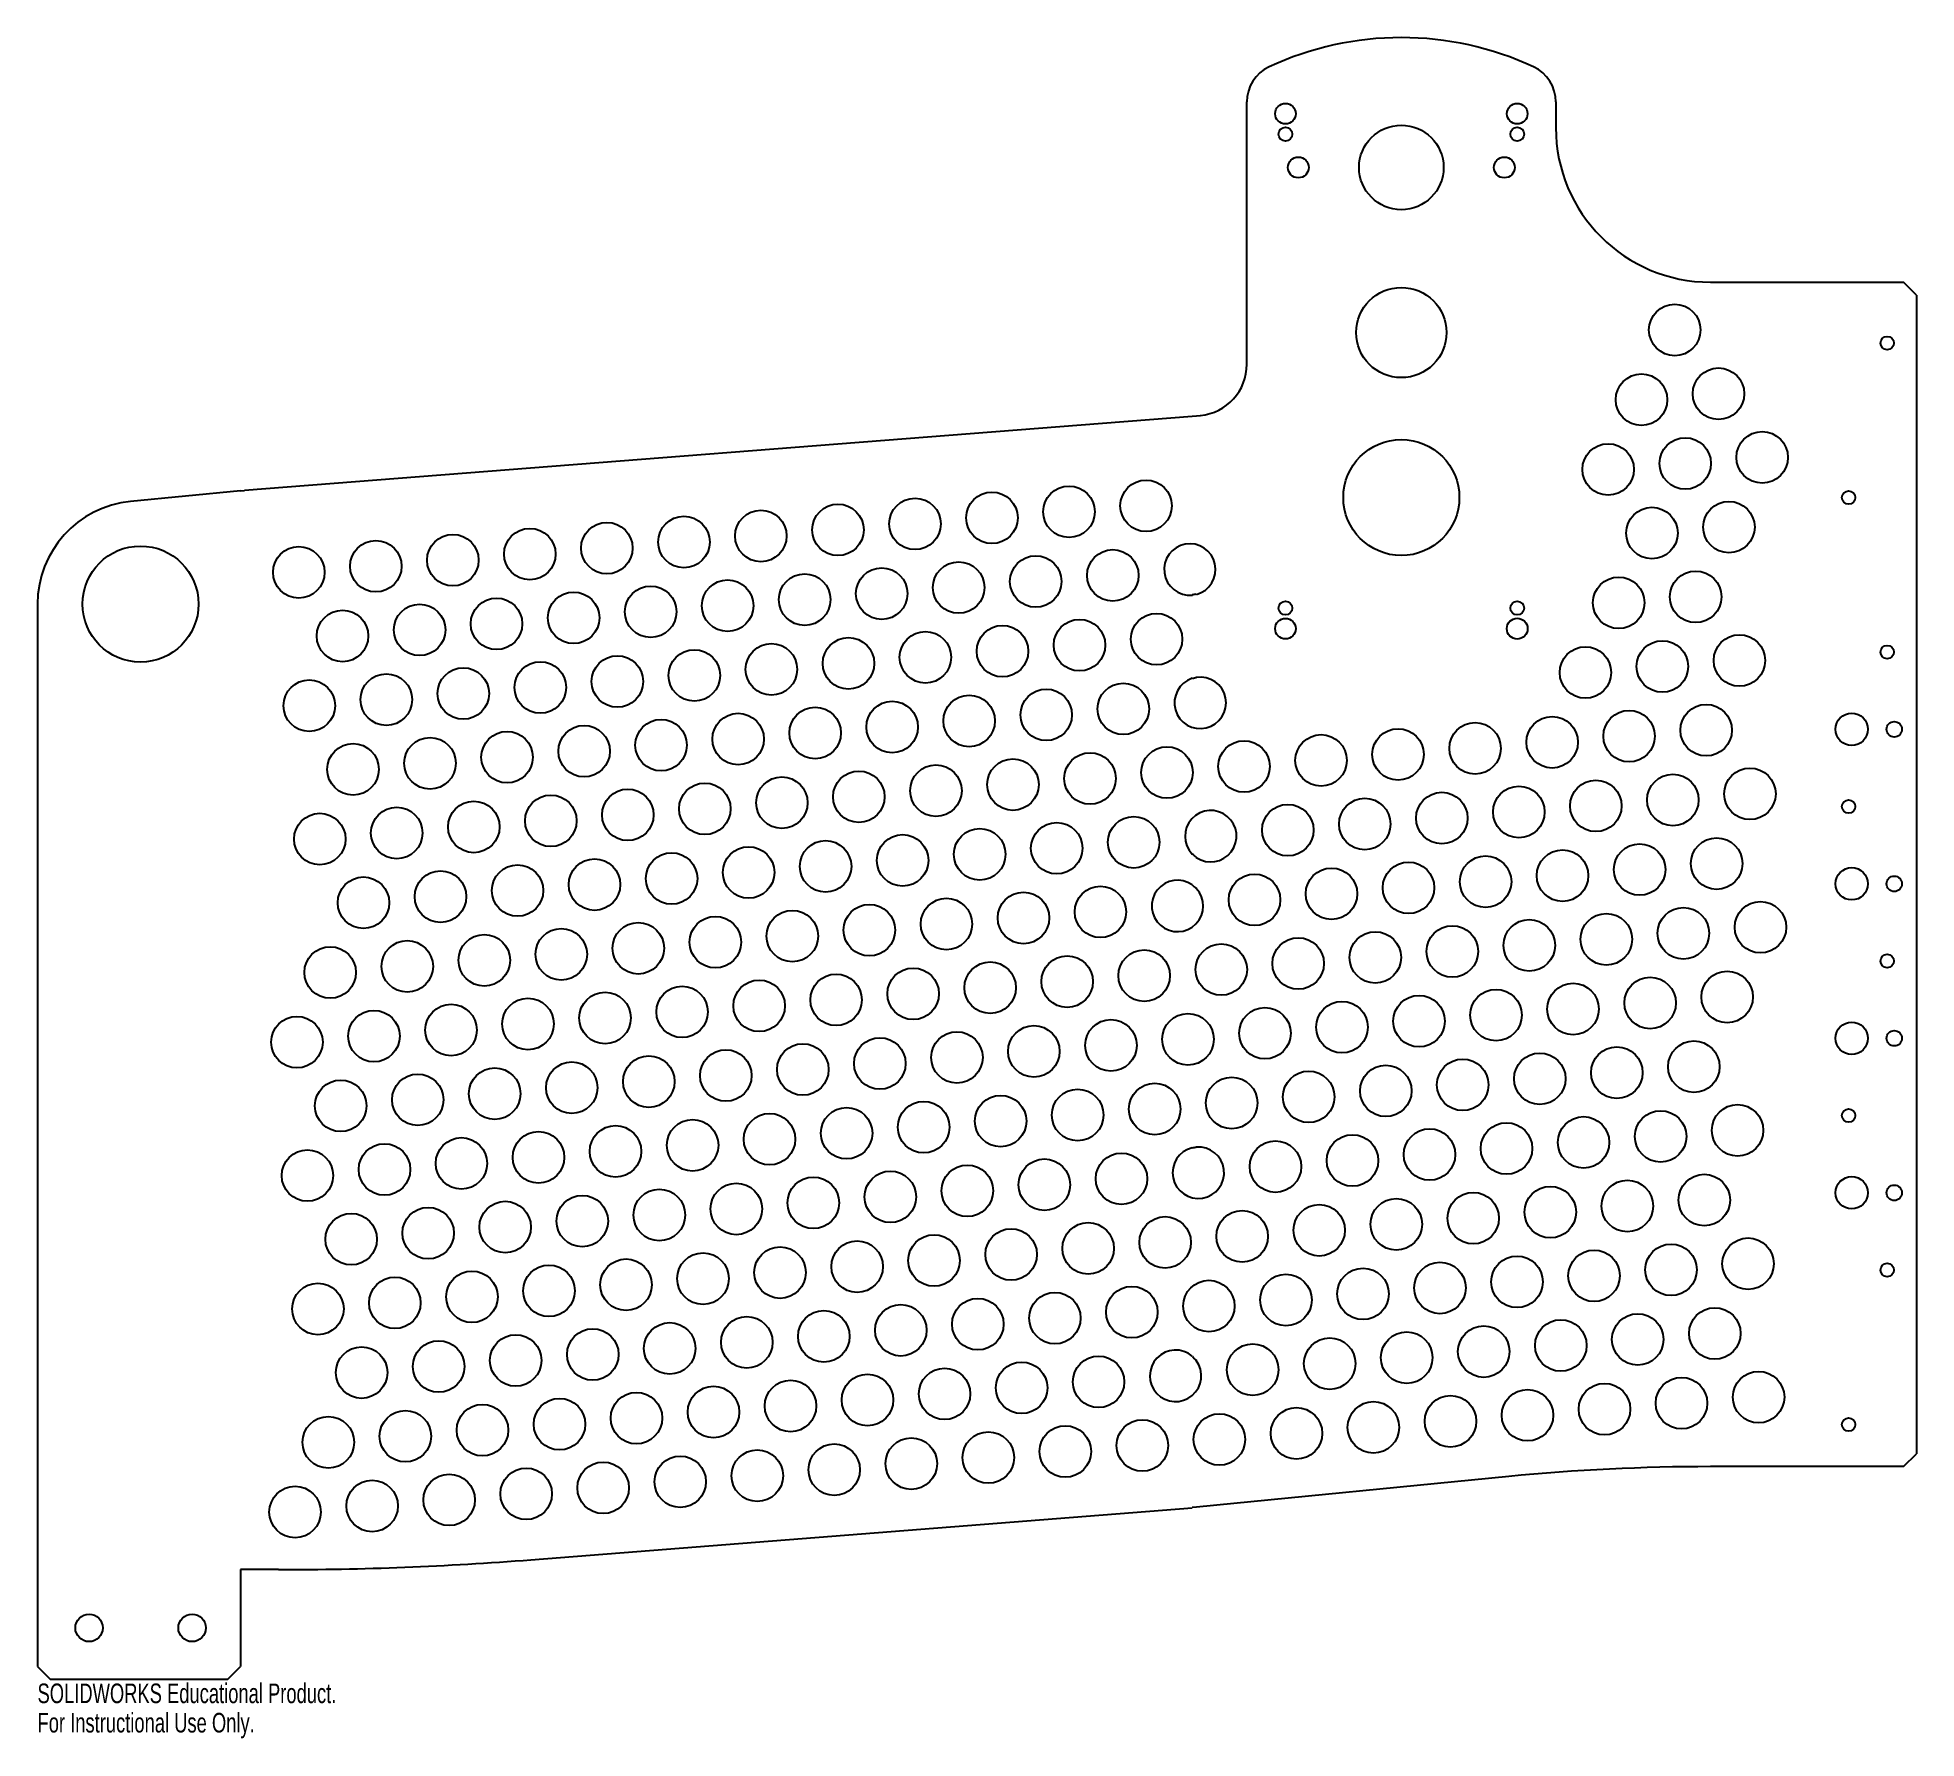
# Model space of a CAD drawing. Header units: inches. Extents: x -0.4 to 17.9, y -1.6 to 14.9.
import ezdxf

# ---------------------------------------------------------------- set-up
doc = ezdxf.new("R2010")
doc.units = ezdxf.units.IN
doc.header["$MEASUREMENT"] = 0
doc.styles.add('SLDTEXTSTYLE0', font='TXT', dxfattribs={"width": 0.7})

msp = doc.modelspace()

# ---------------------------------------------------------------- linework, layer by layer
at = {"color": 7, "linetype": 'Continuous', "lineweight": 25}
for p, q in [((11.358, 11.703), (11.358, 14.25)), ((14.358, 14.25), (14.358, 14)), ((15.858, 12.5), (17.733, 12.5)), ((17.858, 12.375), (17.733, 12.5)), ((17.858, 12.375), (17.858, 1.125)), ((10.829, 11.197), (1.628, 10.476)), ((10.829, 11.198), (10.868, 11.202)), ((10.829, 11.197), (10.829, 11.198)), ((10.868, 11.202), (10.907, 11.206)), ((1.589, 10.475), (0.522, 10.37)), ((1.589, 10.475), (1.628, 10.478)), ((-0.381, 9.375), (-0.381, -0.941)), ((17.733, 1), (17.858, 1.125)), ((17.733, 1), (15.858, 1)), ((13.901, 0.904), (10.868, 0.606)), ((4.409, 0.096), (10.829, 0.6)), ((10.868, 0.606), (10.829, 0.602)), ((10.829, 0.6), (10.829, 0.602)), ((1.589, 0), (1.589, -0.941)), ((1.957, 0), (1.589, 0)), ((-0.381, -0.941), (-0.256, -1.066)), ((1.464, -1.066), (-0.256, -1.066)), ((1.464, -1.066), (1.589, -0.941))]:
    msp.add_line(p, q, dxfattribs=at)
for centre, radius in [((11.733, 14.136), 0.1), ((13.983, 14.136), 0.1), ((11.733, 13.937), 0.0667), ((12.858, 13.614), 0.41), ((13.983, 13.937), 0.0667), ((11.858, 13.614), 0.101), ((13.858, 13.614), 0.101), ((12.858, 12.011), 0.438), ((15.512, 12.036), 0.25), ((17.575, 11.909), 0.065), ((15.189, 11.359), 0.25), ((15.937, 11.417), 0.25), ((12.858, 10.409), 0.563), ((15.614, 10.74), 0.25), ((16.361, 10.799), 0.25), ((14.866, 10.682), 0.25), ((10.38, 10.329), 0.25), ((8.137, 10.153), 0.25), ((8.884, 10.212), 0.25), ((9.632, 10.271), 0.25), ((17.2, 10.409), 0.065), ((5.894, 9.977), 0.25), ((6.641, 10.036), 0.25), ((7.389, 10.095), 0.25), ((15.291, 10.064), 0.25), ((16.038, 10.122), 0.25), ((3.651, 9.801), 0.25), ((4.398, 9.86), 0.25), ((5.146, 9.918), 0.25), ((0.619, 9.375), 0.563), ((2.155, 9.683), 0.25), ((2.903, 9.742), 0.25), ((10.057, 9.653), 0.25), ((7.066, 9.418), 0.25), ((7.814, 9.476), 0.25), ((8.561, 9.535), 0.25), ((9.309, 9.594), 0.25), ((15.715, 9.445), 0.25), ((4.823, 9.241), 0.25), ((5.571, 9.3), 0.25), ((6.318, 9.359), 0.25), ((14.968, 9.387), 0.25), ((2.58, 9.065), 0.25), ((3.328, 9.124), 0.25), ((4.075, 9.183), 0.25), ((11.733, 9.336), 0.0667), ((13.983, 9.336), 0.0667), ((8.986, 8.917), 0.25), ((9.734, 8.976), 0.25), ((10.482, 9.034), 0.25), ((11.733, 9.136), 0.1), ((13.983, 9.136), 0.101), ((6.743, 8.741), 0.25), ((7.491, 8.799), 0.25), ((8.238, 8.858), 0.25), ((14.645, 8.71), 0.25), ((15.392, 8.769), 0.25), ((16.14, 8.827), 0.25), ((17.575, 8.909), 0.065), ((3.752, 8.506), 0.25), ((4.5, 8.565), 0.25), ((5.248, 8.623), 0.25), ((5.995, 8.682), 0.25), ((2.257, 8.388), 0.25), ((3.005, 8.447), 0.25), ((10.159, 8.357), 0.25), ((7.915, 8.181), 0.25), ((8.663, 8.24), 0.25), ((9.411, 8.299), 0.25), ((15.817, 8.15), 0.25), ((5.672, 8.005), 0.25), ((6.42, 8.064), 0.25), ((7.168, 8.123), 0.25), ((13.574, 7.974), 0.25), ((14.322, 8.033), 0.25), ((15.069, 8.092), 0.25), ((17.23, 8.159), 0.157), ((17.643, 8.159), 0.075), ((3.429, 7.829), 0.25), ((4.177, 7.888), 0.25), ((4.925, 7.946), 0.25), ((11.331, 7.798), 0.25), ((12.079, 7.857), 0.25), ((12.826, 7.915), 0.25), ((2.682, 7.77), 0.25), ((9.088, 7.622), 0.25), ((9.836, 7.681), 0.25), ((10.583, 7.739), 0.25), ((6.845, 7.446), 0.25), ((7.592, 7.504), 0.25), ((8.34, 7.563), 0.25), ((14.746, 7.415), 0.25), ((15.494, 7.473), 0.25), ((16.242, 7.532), 0.25), ((4.602, 7.27), 0.25), ((5.349, 7.328), 0.25), ((6.097, 7.387), 0.25), ((12.503, 7.239), 0.25), ((13.251, 7.297), 0.25), ((13.999, 7.356), 0.25), ((2.359, 7.093), 0.25), ((3.106, 7.152), 0.25), ((3.854, 7.211), 0.25), ((10.26, 7.062), 0.25), ((11.756, 7.18), 0.25), ((17.2, 7.409), 0.065), ((8.017, 6.886), 0.25), ((8.765, 6.945), 0.25), ((9.513, 7.004), 0.25), ((5.774, 6.71), 0.25), ((6.522, 6.769), 0.25), ((7.269, 6.828), 0.25), ((14.423, 6.738), 0.25), ((15.171, 6.797), 0.25), ((15.919, 6.855), 0.25), ((3.531, 6.534), 0.25), ((4.279, 6.593), 0.25), ((5.026, 6.651), 0.25), ((11.433, 6.503), 0.25), ((12.18, 6.562), 0.25), ((12.928, 6.62), 0.25), ((13.676, 6.679), 0.25), ((17.23, 6.659), 0.157), ((2.783, 6.475), 0.25), ((9.19, 6.327), 0.25), ((9.937, 6.386), 0.25), ((17.643, 6.659), 0.075), ((6.946, 6.151), 0.25), ((7.694, 6.209), 0.25), ((8.442, 6.268), 0.25), ((15.596, 6.178), 0.25), ((16.344, 6.237), 0.25), ((4.703, 5.974), 0.25), ((5.451, 6.033), 0.25), ((6.199, 6.092), 0.25), ((13.353, 6.002), 0.25), ((14.1, 6.061), 0.25), ((14.848, 6.12), 0.25), ((2.46, 5.798), 0.25), ((3.208, 5.857), 0.25), ((3.956, 5.916), 0.25), ((11.11, 5.826), 0.25), ((11.857, 5.885), 0.25), ((12.605, 5.944), 0.25), ((8.119, 5.591), 0.25), ((8.867, 5.65), 0.25), ((9.614, 5.709), 0.25), ((10.362, 5.767), 0.25), ((17.575, 5.909), 0.065), ((5.876, 5.415), 0.25), ((6.624, 5.474), 0.25), ((7.371, 5.532), 0.25), ((14.525, 5.443), 0.25), ((15.273, 5.502), 0.25), ((16.021, 5.56), 0.25), ((3.633, 5.239), 0.25), ((4.38, 5.298), 0.25), ((5.128, 5.356), 0.25), ((12.282, 5.267), 0.25), ((13.03, 5.325), 0.25), ((13.777, 5.384), 0.25), ((2.137, 5.121), 0.25), ((2.885, 5.18), 0.25), ((10.039, 5.09), 0.25), ((10.787, 5.149), 0.25), ((11.534, 5.208), 0.25), ((17.23, 5.159), 0.157), ((7.796, 4.914), 0.25), ((8.544, 4.973), 0.25), ((9.291, 5.032), 0.25), ((15.698, 4.883), 0.25), ((17.643, 5.159), 0.075), ((4.805, 4.679), 0.25), ((5.553, 4.738), 0.25), ((6.301, 4.797), 0.25), ((7.048, 4.856), 0.25), ((13.454, 4.707), 0.25), ((14.202, 4.766), 0.25), ((14.95, 4.825), 0.25), ((2.562, 4.503), 0.25), ((3.31, 4.562), 0.25), ((4.057, 4.621), 0.25), ((11.211, 4.531), 0.25), ((11.959, 4.59), 0.25), ((12.707, 4.648), 0.25), ((8.968, 4.355), 0.25), ((9.716, 4.414), 0.25), ((10.464, 4.472), 0.25), ((6.725, 4.179), 0.25), ((7.473, 4.237), 0.25), ((8.221, 4.296), 0.25), ((14.627, 4.148), 0.25), ((15.375, 4.206), 0.25), ((16.122, 4.265), 0.25), ((17.2, 4.409), 0.065), ((4.482, 4.003), 0.25), ((5.23, 4.061), 0.25), ((5.978, 4.12), 0.25), ((12.384, 3.972), 0.25), ((13.132, 4.03), 0.25), ((13.879, 4.089), 0.25), ((2.239, 3.826), 0.25), ((2.987, 3.885), 0.25), ((3.734, 3.944), 0.25), ((10.141, 3.795), 0.25), ((11.636, 3.913), 0.25), ((7.898, 3.619), 0.25), ((8.645, 3.678), 0.25), ((9.393, 3.737), 0.25), ((15.799, 3.588), 0.25), ((5.655, 3.443), 0.25), ((6.402, 3.502), 0.25), ((7.15, 3.561), 0.25), ((13.556, 3.412), 0.25), ((14.304, 3.471), 0.25), ((15.052, 3.53), 0.25), ((17.23, 3.659), 0.157), ((17.643, 3.659), 0.075), ((3.411, 3.267), 0.25), ((4.159, 3.326), 0.25), ((4.907, 3.384), 0.25), ((11.313, 3.236), 0.25), ((12.061, 3.295), 0.25), ((12.809, 3.353), 0.25), ((2.664, 3.208), 0.25), ((9.07, 3.06), 0.25), ((9.818, 3.119), 0.25), ((10.565, 3.177), 0.25), ((6.827, 2.884), 0.25), ((7.575, 2.942), 0.25), ((8.322, 3.001), 0.25), ((14.729, 2.853), 0.25), ((15.476, 2.911), 0.25), ((16.224, 2.97), 0.25), ((4.584, 2.707), 0.25), ((5.332, 2.766), 0.25), ((6.079, 2.825), 0.25), ((12.486, 2.677), 0.25), ((13.233, 2.735), 0.25), ((13.981, 2.794), 0.25), ((17.575, 2.909), 0.065), ((2.341, 2.531), 0.25), ((3.088, 2.59), 0.25), ((3.836, 2.649), 0.25), ((10.242, 2.5), 0.25), ((10.99, 2.559), 0.25), ((11.738, 2.618), 0.25), ((7.999, 2.324), 0.25), ((8.747, 2.383), 0.25), ((9.495, 2.442), 0.25), ((5.756, 2.148), 0.25), ((6.504, 2.207), 0.25), ((7.252, 2.265), 0.25), ((14.406, 2.176), 0.25), ((15.153, 2.235), 0.25), ((15.901, 2.293), 0.25), ((3.513, 1.972), 0.25), ((4.261, 2.031), 0.25), ((5.009, 2.089), 0.25), ((11.415, 1.941), 0.25), ((12.163, 2), 0.25), ((12.91, 2.058), 0.25), ((13.658, 2.117), 0.25), ((2.765, 1.913), 0.25), ((9.172, 1.765), 0.25), ((9.919, 1.823), 0.25), ((6.929, 1.589), 0.25), ((7.676, 1.647), 0.25), ((8.424, 1.706), 0.25), ((15.578, 1.616), 0.25), ((16.326, 1.675), 0.25), ((4.686, 1.412), 0.25), ((5.433, 1.471), 0.25), ((6.181, 1.53), 0.25), ((13.335, 1.44), 0.25), ((14.083, 1.499), 0.25), ((14.83, 1.558), 0.25), ((2.442, 1.236), 0.25), ((3.19, 1.295), 0.25), ((3.938, 1.354), 0.25), ((11.092, 1.264), 0.25), ((11.84, 1.323), 0.25), ((12.587, 1.381), 0.25), ((17.2, 1.409), 0.065), ((8.101, 1.029), 0.25), ((8.849, 1.088), 0.25), ((9.596, 1.147), 0.25), ((10.344, 1.205), 0.25), ((5.858, 0.853), 0.25), ((6.606, 0.912), 0.25), ((7.353, 0.97), 0.25), ((3.615, 0.677), 0.25), ((4.363, 0.736), 0.25), ((5.11, 0.794), 0.25), ((2.119, 0.559), 0.25), ((2.867, 0.618), 0.25), ((0.119, -0.566), 0.133), ((1.119, -0.566), 0.133)]:
    msp.add_circle(centre, radius, dxfattribs=at)
for centre, radius, start, end in [((12.858, 11.844), 3.031, 64.9424, 115.0576), ((11.733, 14.25), 0.375, 115.0576, 180), ((13.983, 14.25), 0.375, 0, 64.9424), ((15.858, 14), 1.5, 180, 270), ((10.858, 11.703), 0.5, 275.5969, 0), ((0.619, 9.375), 1, 95.5969, 180), ((10.805, 9.711), 0.25, 284.6722, 275.6028), ((10.892, 9.221), 0.25, 95.6028, 104.6722), ((10.906, 8.416), 0.25, 108.0122, 98.8334), ((10.791, 8.901), 0.25, 278.8334, 288.0122), ((11.008, 7.121), 0.25, 235.9156, 224.269), ((10.689, 6.74), 0.25, 44.269, 55.9156), ((10.685, 6.444), 0.25, 54.8374, 42.983), ((11.012, 6.819), 0.25, 222.983, 234.8374), ((10.888, 3.854), 0.25, 103.7569, 94.7119), ((10.808, 4.346), 0.25, 274.7119, 283.7569), ((10.667, 1.882), 0.25, 49.6605, 36.5851), ((11.03, 2.222), 0.25, 216.5851, 229.6605), ((15.858, -19), 20, 90, 95.617)]:
    msp.add_arc(centre, radius, start, end, dxfattribs=at)
msp.add_ellipse((1.957, 20), major_axis=(25.045, 0), ratio=0.798569, start_param=4.712389, end_param=4.810424, dxfattribs=at)

# ---------------------------------------------------------------- texts
at = {"color": 7, "linetype": 'Continuous', "char_height": 0.1903, "attachment_point": 1, "style": 'SLDTEXTSTYLE0'}
for s, insert in [('SOLIDWORKS Educational Product.', (-0.381, -1.106)), ('For Instructional Use Only.', (-0.381, -1.391))]:
    msp.add_mtext(s, dxfattribs=dict(at, insert=insert))

doc.saveas('drawing.dxf')
